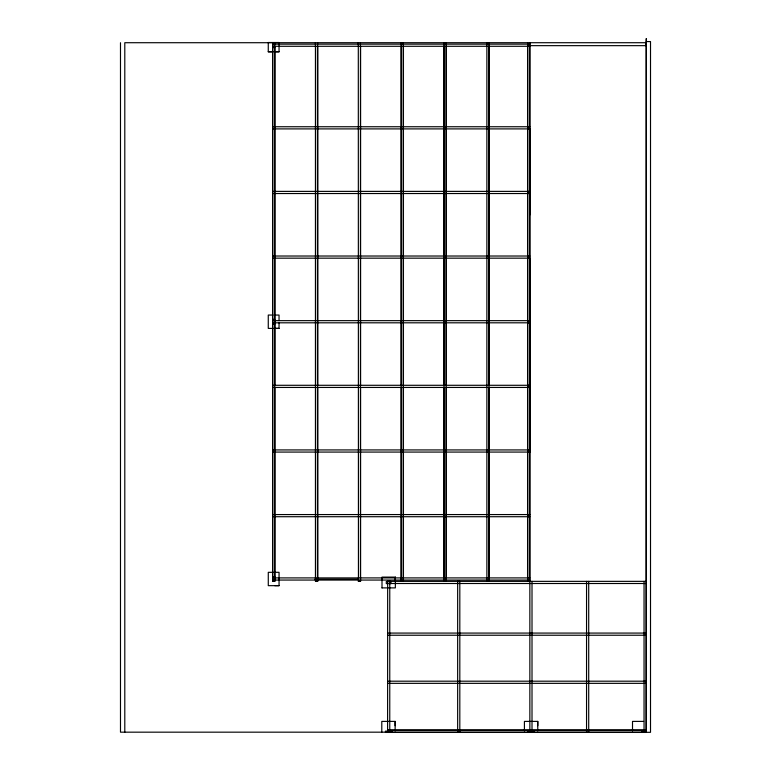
<?xml version="1.0" encoding="UTF-8"?>
<svg xmlns="http://www.w3.org/2000/svg" width="771" height="771" viewBox="0 0 771 771"><rect width="100%" height="100%" fill="white"/><g stroke="black" fill="none" stroke-linecap="round" stroke-linejoin="round"><path stroke-width="1.16" d="M529.716 452.076L529.716 258.169M529.716 215.08L529.716 128.902M529.85 45.653L646.204 45.653L646.291 38.55L646.204 732.315L646.204 42.713M395.35 581.421L395.359 577.113L382.002 577.113L382.002 587.955M395.137 725.704L395.147 721.396L381.79 721.396L381.79 732.171M537.763 725.704L537.773 721.396L524.415 721.396L524.415 730.975M646.291 41.567L650.512 41.567L650.512 732.315L641.896 732.315L641.896 731.024L646.204 731.024M646.291 42.713L124.796 42.713L124.796 732.171M272.587 44.005L274.746 44.005M272.587 44.14L529.85 44.14M272.587 46.289L529.85 46.289M272.587 47.58L274.746 47.58M268.269 51.676L273.059 51.676M275.459 51.676L279.054 51.676M273.059 51.888L268.269 51.888L268.269 42.501L279.054 42.501L279.054 51.888L275.459 51.888M272.587 126.743L529.85 126.743M272.587 128.902L529.85 128.902M272.587 191.381L529.85 191.381M272.587 193.531L529.85 193.531M272.587 256.02L529.85 256.02M272.587 258.169L529.85 258.169M273.059 315.05L268.269 315.05L268.269 328.398L273.657 328.398M275.449 315.05L279.044 315.05L279.044 320.611M272.577 319.358L274.736 319.358M272.577 320.649L529.85 320.649M272.577 322.808L529.85 322.808M272.577 324.099L274.736 324.099M279.044 328.398L274.736 328.398L279.044 328.407L279.044 322.837M272.616 385.288L529.879 385.288M272.616 387.447L529.879 387.447M272.587 449.927L529.85 449.927M272.587 452.076L529.85 452.076M272.587 514.565L529.85 514.565M272.587 516.715L529.85 516.715M272.587 576.612L274.746 576.612M272.587 577.903L529.85 577.903M314.963 579.194L357.821 579.194M272.587 580.062L529.85 580.062M358.303 581.353L360.577 581.353L360.577 387.784M387.601 581.353L646.204 581.353M457.656 581.488L459.815 581.488M387.659 583.502L646.204 583.502M387.601 583.637L386.31 583.637L386.31 581.488L390.964 581.488L390.964 583.637L389.673 583.637M279.054 585.661L268.279 585.661L268.279 572.313L279.054 572.313L279.054 585.661L274.746 585.661M382.002 587.888L395.35 587.888L395.35 577.113M387.659 633.078L646.204 633.078M387.659 635.237L646.204 635.237M387.601 681.188L646.146 681.188M387.601 683.347L646.146 683.347M643.631 721.396L632.509 721.396L632.509 730.975M387.659 730.021L646.204 730.021M387.553 730.272L643.689 730.272M529.85 731.024L527.701 731.024L527.701 732.315L534.168 732.315L534.168 731.024L532.009 731.024M387.601 731.139L385.452 731.139L385.452 732.431L646.098 732.431M389.76 731.159L391.909 731.159L391.909 732.45M646.204 732.18L120.488 732.171L120.488 42.713M387.601 732.315L389.76 732.315M457.656 732.315L459.815 732.315M644.045 581.353L644.045 732.315M588.707 581.353L588.707 732.315L586.548 732.315L586.548 581.353M537.763 721.396L537.763 730.975M532.009 581.353L532.009 732.315M529.85 42.713L529.85 732.315M529.716 42.713L529.716 581.353M528.424 44.14L528.424 46.289M528.424 126.743L528.424 128.902M528.424 191.381L528.424 193.531M528.424 256.02L528.424 258.169M528.424 320.649L528.424 322.808M528.453 385.288L528.453 387.447M528.453 449.927L528.453 452.076M528.453 514.565L528.453 516.715M527.711 46.318L527.711 385.375M527.711 387.784L527.711 581.353M527.576 42.713L527.576 581.353M489.142 46.318L489.142 385.375M489.142 387.784L489.142 581.353M489.007 42.713L489.007 581.353M486.867 42.713L486.867 581.353M459.815 581.353L459.815 732.45M457.656 581.353L457.656 732.45M446.284 46.318L446.284 385.375M446.284 387.784L446.284 581.353M446.149 42.713L446.149 581.353M444.144 46.318L444.144 385.375M444.144 387.784L444.144 581.353M444.009 42.713L444.009 581.353M403.435 46.318L403.435 385.375M403.435 387.784L403.435 581.353M403.3 42.713L403.3 581.353M401.286 46.318L401.286 385.375M401.286 387.784L401.286 581.353M401.151 42.713L401.151 581.353M395.137 721.396L395.137 730.975M389.76 581.353L389.76 732.45M387.659 581.353L387.601 732.45M360.577 46.318L360.577 385.375M360.442 42.713L360.442 581.353M358.303 42.713L358.438 581.353M317.719 46.318L317.719 385.375M317.719 387.784L317.719 581.353L315.445 581.353L315.445 42.713M317.585 42.713L317.585 581.353M315.58 46.318L315.58 385.375M315.58 387.784L315.58 581.353M274.871 46.318L274.871 385.375M274.871 387.784L274.871 581.353L272.587 581.353L272.587 42.713M274.746 42.713L274.746 581.353M272.722 42.713L272.722 581.353"/></g></svg>
